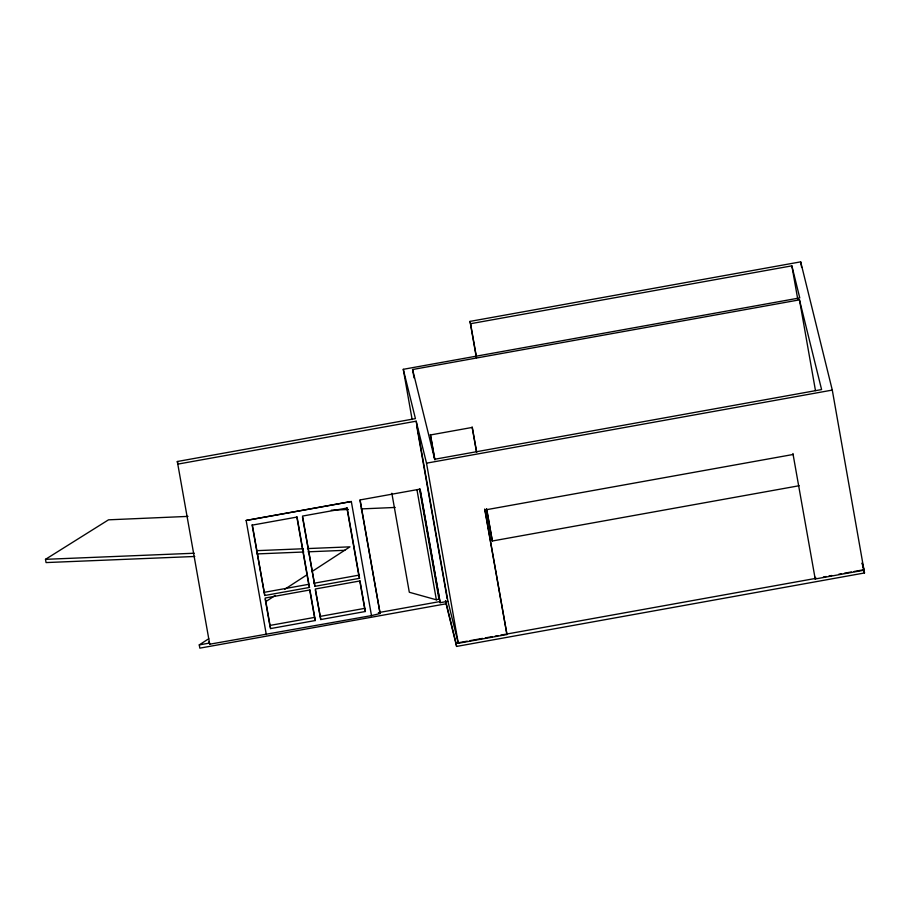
<?xml version="1.0" encoding="UTF-8"?>
<svg xmlns="http://www.w3.org/2000/svg" width="910" height="910" viewBox="0 0 910 910"><rect width="100%" height="100%" fill="white"/><g stroke="black" fill="none" stroke-linecap="round" stroke-linejoin="round"><path stroke-width="1.36" d="M476.396 357.71L470.004 321.401L800.675 261.852L832.286 390.083L864.5 572.959L456.604 646.43L446.093 603.796L199.836 648.147L199.267 644.906L208.754 638.729M265.709 601.669L275.207 595.481M284.693 589.305L307.239 574.642M311.993 571.548L349.963 546.842L307.478 548.582M194.763 556.476L46.069 562.573L45.5 559.332L108.517 519.826L187.995 516.391M391.846 493.231L409.307 592.262L436.368 599.804L438.938 599.042L419.51 488.863M470.004 321.401L470.572 323.71L791.859 265.845L799.765 297.911L403.278 369.323L412.139 419.59M412.583 369.528L799.469 299.856L821.593 389.571L434.707 459.254L412.583 369.528L414.061 377.912M266.3 634.566L246.144 520.452L351.317 501.512L371.485 615.615L209.721 644.2L177.325 461.507L415.426 418.623L403.278 369.323M793.258 454.454L484.996 509.975L506.95 634.509L458.276 643.279L426.517 463.167L416.166 421.193L177.962 464.089L177.325 461.507M426.517 463.167L832.286 390.083M486.509 508.724L492.333 540.995L799.151 485.735M314.143 583.219L358.767 575.177L359.541 578.305L314.905 586.336L302.484 517.085M264.002 592.376L308.717 584.322L309.48 587.439L264.776 595.493L252.081 524.74M315.315 620.518L314.541 617.401L269.838 625.454L270.6 628.571L315.315 620.518L309.923 589.964L265.219 598.018L270.6 628.571M319.99 616.423L364.626 608.38L365.388 611.497L320.764 619.539L315.338 590.033M199.267 644.906L209.061 643.142M378.367 612.646L439.928 601.567M458.276 643.279L447.925 601.294L440.156 602.693L420.124 489.114L360.098 499.931L380.118 613.511L371.485 615.615M446.093 603.796L445.525 600.554L456.035 643.177L467.205 641.163M470.004 640.663L482.573 638.399M485.371 637.899L492.355 636.636M495.142 636.135L497.941 635.635M500.739 635.123L816.429 578.271M823.413 577.008L826.212 576.508M829.01 576.007L831.797 575.495M838.781 574.244L841.579 573.744M844.366 573.232L851.351 571.98M854.149 571.48L863.931 569.717M814.643 576.656L815.212 578.987L864.045 570.195L862.236 562.846M331.342 510.203L348.371 509.475M361.145 508.917L395.213 507.45M45.5 559.332L194.194 553.235M256.495 550.675L303.223 548.753M257.064 553.917L303.803 551.995M308.046 551.824L344.867 550.311M862.134 563.347L864.5 572.959M506.95 634.509L484.666 509.043M440.156 602.693L419.976 489.296M380.118 613.511L359.95 500.113M351.317 501.512L246.144 520.452M209.084 641.607L209.721 644.2M800.675 261.852L801.653 267.438M799.469 299.856L815.474 390.606M791.859 265.845L797.774 299.356M792.928 453.521L815.212 578.987M470.572 323.71L476.476 357.221M476.703 452.35L472.301 427.416L430.51 434.946L434.912 459.88M486.713 509.145L492.333 540.995M472.097 426.995L476.499 451.929M430.316 434.525L434.707 459.459M456.035 643.177L456.604 646.43M416.166 421.193L447.925 601.294M416.655 425.596L447.185 598.723M416.939 489.625L436.368 599.804M359.541 578.305L347.142 508.03L302.518 516.072L314.905 586.336M365.388 611.497L360.007 580.944L315.372 588.986L320.764 619.539M346.869 507.666L358.767 575.177M359.723 580.603L364.626 608.38M309.48 587.439L297.07 517.051L252.366 525.104L264.776 595.493M296.785 516.698L308.717 584.322M309.65 589.623L314.541 617.401M265.185 599.064L269.587 624.067"/></g></svg>
